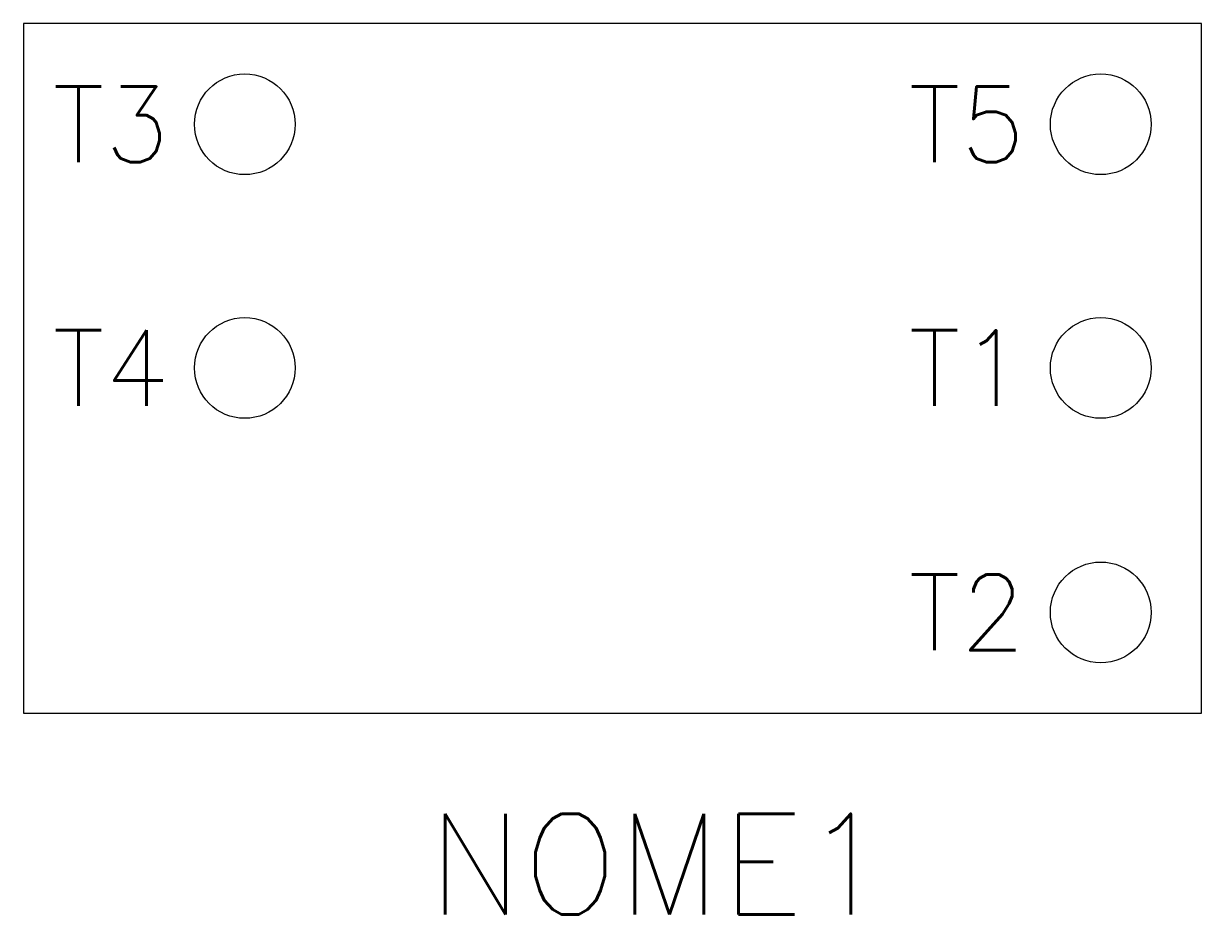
# Model space of a CAD drawing. Header units: millimetres. Extents: x -4.4 to 19, y -16.8 to 0.9.
import ezdxf
from ezdxf.enums import TextEntityAlignment as Align

# ---------------------------------------------------------------- set-up
doc = ezdxf.new("R2010")
doc.units = ezdxf.units.MM
doc.styles.add('Romans', font='romans.shx')

msp = doc.modelspace()

# ---------------------------------------------------------------- linework, layer by layer
msp.add_lwpolyline([(-4.393, -12.784), (19, -12.784), (19, 0.91), (-4.393, 0.91)], close=True)
for centre in [(0, -1.09), (17, -1.09), (0, -5.929), (17, -5.929), (17, -10.784)]:
    msp.add_circle(centre, 1)

# ---------------------------------------------------------------- texts
at = {"style": 'Romans'}
for tag, p in [('T3', (-1.5, -1.09)), ('T5', (15.5, -1.09)), ('T4', (-1.5, -5.929)), ('T1', (15.5, -5.929)), ('T2', (15.5, -10.784))]:
    msp.add_attdef(tag, text='', height=1.5, dxfattribs=at).set_placement(p, align=Align.MIDDLE_RIGHT)
msp.add_attdef('NOME1', text='', height=2, dxfattribs=at).set_placement((8.22, -15.782), align=Align.MIDDLE_CENTER)

doc.saveas('drawing.dxf')
